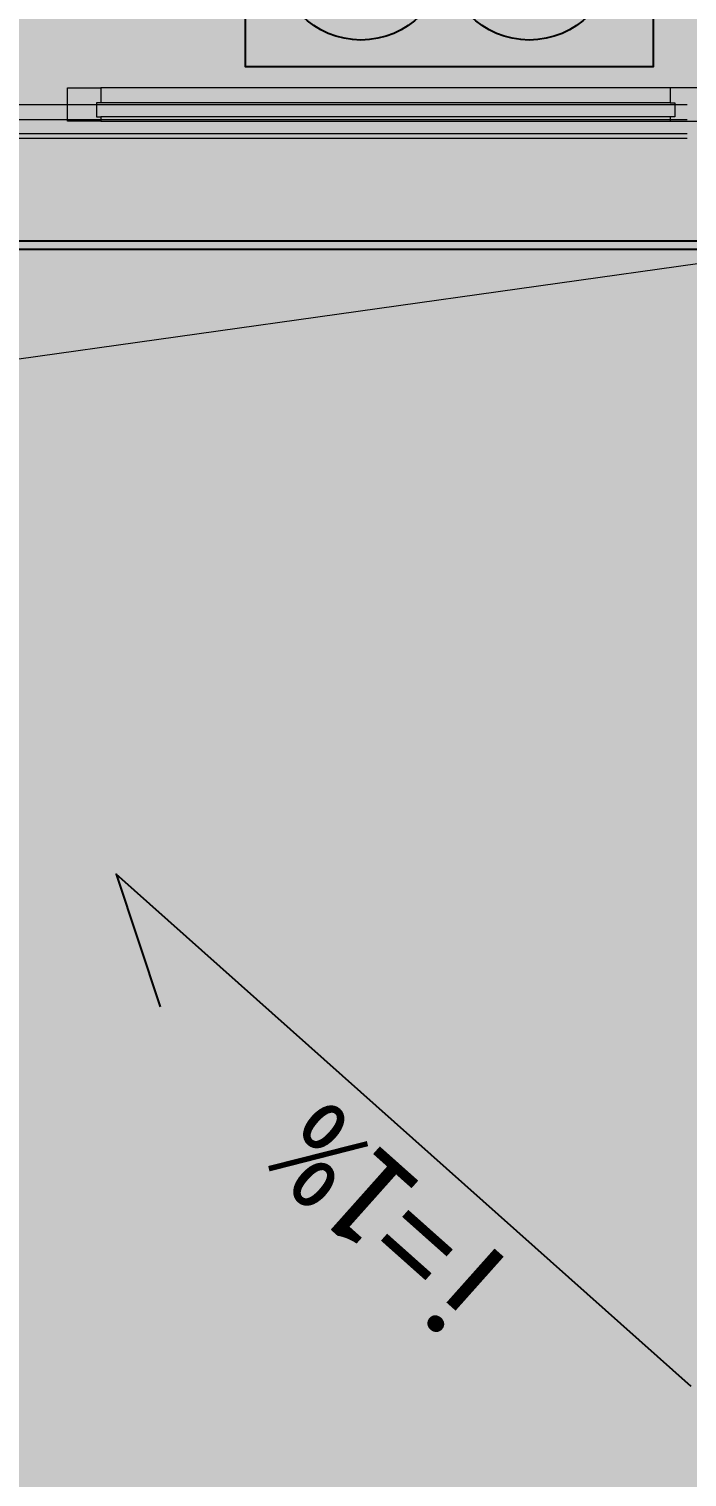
# Model space of a CAD drawing. Header units: inches. Extents: x 143994 to 247866, y 243815 to 272761.
# Drawn here: x 163197 to 164376, y 249646 to 252242 of the extents above; entities that cross this region are included whole.
import ezdxf
from ezdxf.enums import TextEntityAlignment as Align

# ---------------------------------------------------------------- set-up
doc = ezdxf.new("R2010")
doc.units = ezdxf.units.IN
doc.header["$LTSCALE"] = 1000
doc.header["$MEASUREMENT"] = 0
doc.layers.get('DEFPOINTS').update_dxf_attribs({"color": 62})
for name, color, linetype in [('0-dim', 90, 'Continuous'), ('0-fm', 30, 'Continuous'), ('0-word', 131, 'Continuous'), ('0-建筑1F', 127, 'Continuous'), ('0-建筑2F', 127, 'Continuous'), ('00给水标注', 13, 'Continuous'), ('PUB_HATCH', 8, 'Continuous')]:
    doc.layers.add(name, color=color, linetype=linetype)
doc.layers.add('A-Flr-LVTRY', color=8, linetype='Continuous', lineweight=9)
doc.layers.add('MQ-HZ幕墙绘制', color=6, linetype='Continuous', lineweight=13)
doc.styles.add('HS2', font='')
doc.styles.get('HS2').set_extended_font_data('SimHei')

# ---------------------------------------------------------------- blocks, each defined once
blk = doc.blocks.new('QWQW8EF')
at = {"layer": '00给水标注'}
blk.add_lwpolyline([(644515.9, -508404.7), (645246.4, -508404.7), (645246.4, -509407.1), (644515.9, -509407.1)], close=True, dxfattribs=at)
for centre in [(644722.8, -509208.2), (645024.3, -509208.2)]:
    blk.add_circle(centre, 150.8, dxfattribs=at)
blk = doc.blocks.new('SLOP MARK')
at = {"layer": '0-dim', "color": 4}
blk.add_lwpolyline([(-13.8, 0), (13.8, 0), (9.47, 2.5)], dxfattribs=at)
at = {"layer": '0-word', "style": 'HS2', "flags": 4}
blk.add_attdef('i=1%', text='', height=3.5, dxfattribs=at).set_placement((-1.897, 1), align=Align.CENTER)
blk = doc.blocks.new('A$C0DD370A0')
at = {"layer": '0-fm'}
ref = blk.add_blockref('SLOP MARK', (-17717.5, 3870.9), dxfattribs=dict(at, xscale=50.0000000000001, yscale=50.0000000000001, zscale=50.0000000000001, rotation=138.296017164973))
ref.add_attrib('i=1%', 'i=1%', dxfattribs={"layer": '0-word', "height": 175, "rotation": 138.296, "style": 'HS2'}).set_placement((-17680, 3770.5), align=Align.CENTER)
blk = doc.blocks.new('144')
at = {"layer": 'MQ-HZ幕墙绘制', "color": 127}
for p, q in [((644226.9, -388050.3), (644286.9, -388050.3)), ((644226.9, -388110.3), (644226.9, -388050.3)), ((645306.9, -388050.3), (644286.9, -388050.3)), ((644286.9, -388050.3), (644286.9, -388077.3)), ((645366.9, -388050.3), (645306.9, -388050.3)), ((645306.9, -388050.3), (645306.9, -388077.3)), ((644286.9, -388077.3), (644278.9, -388077.3)), ((644278.9, -388077.3), (644278.9, -388102.3)), ((645306.9, -388077.3), (644286.9, -388077.3)), ((645306.9, -388077.3), (645314.9, -388077.3)), ((645314.9, -388077.3), (645314.9, -388102.3)), ((644286.9, -388110.3), (644226.9, -388110.3)), ((644278.9, -388102.3), (644286.9, -388102.3)), ((645306.9, -388102.3), (644286.9, -388102.3)), ((644286.9, -388102.3), (644286.9, -388110.3)), ((644286.9, -388110.3), (645306.9, -388110.3)), ((645314.9, -388102.3), (645306.9, -388102.3)), ((645306.9, -388102.3), (645306.9, -388110.3)), ((645306.9, -388110.3), (645366.9, -388110.3))]:
    blk.add_line(p, q, dxfattribs=at)
at = {"layer": 'PUB_HATCH', "color": 127}
blk.add_line((645356.9, -388325.3), (643116.9, -388325.3), dxfattribs=at)
blk = doc.blocks.new('1442323')
at = {"layer": 'A-Flr-LVTRY', "color": 127}
blk.add_line((684754.2, -388792.9), (687696.9, -388379.3), dxfattribs=at)
at = {"layer": 'MQ-HZ幕墙绘制', "color": 127}
for p, q in [((686036.9, -388139.3), (687356.9, -388139.3)), ((686036.9, -388166.3), (687356.9, -388166.3)), ((686036.9, -388191.3), (687356.9, -388191.3)), ((686036.9, -388199.3), (687356.9, -388199.3))]:
    blk.add_line(p, q, dxfattribs=at)
at = {"layer": 'PUB_HATCH', "color": 127}
blk.add_line((687406.9, -388399.3), (685166.9, -388399.3), dxfattribs=at)

msp = doc.modelspace()

# ---------------------------------------------------------------- hatches: boundary and pattern name
at = {"layer": 'DEFPOINTS'}
h = msp.add_hatch(dxfattribs=at)
h.set_pattern_fill('ANSI31', color=250)
h.set_pattern_definition([(45, (-65482.5842, -4e-05), (-1.122532015, 1.122532015), [])])
h.paths.add_polyline_path([(182383.45, 243814.78), (157803.44, 243814.78), (157803.44, 270814.78), (182383.45, 270814.78)])

# ---------------------------------------------------------------- block references
msp.add_blockref('QWQW8EF', (-480931.31, 761580.81))
at = {"layer": '0-建筑1F'}
msp.add_blockref('144', (-480961.31, 640186.38), dxfattribs=at)
at = {"layer": '0-建筑2F'}
msp.add_blockref('1442323', (-522981.31, 640245.41), dxfattribs=at)
at = {"layer": 'DEFPOINTS'}
msp.add_blockref('A$C0DD370A0', (181585.61, 246396.11), dxfattribs=at)

doc.saveas('drawing.dxf')
